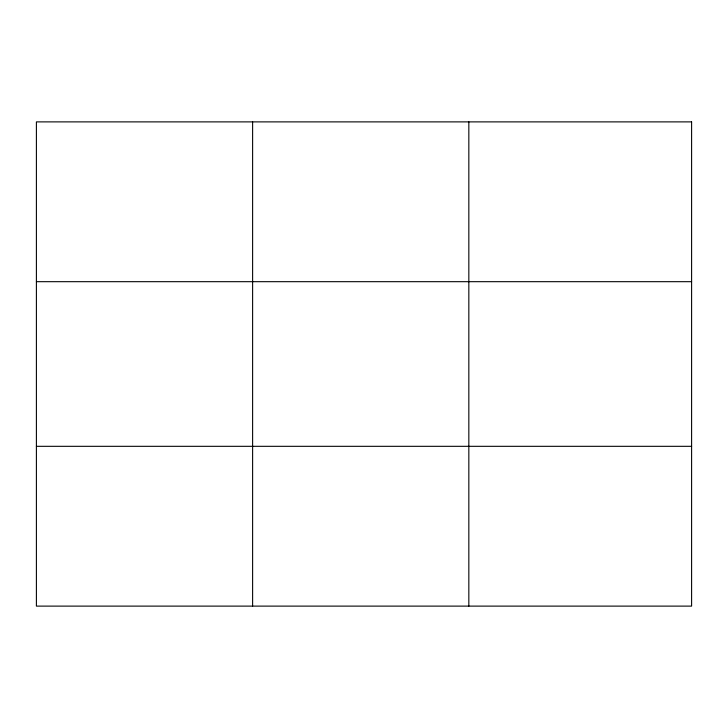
<?xml version="1.0" encoding="UTF-8"?>
<svg xmlns="http://www.w3.org/2000/svg" width="728" height="728" viewBox="0 0 728 728"><rect width="100%" height="100%" fill="white"/><g stroke="black" fill="none" stroke-linecap="round" stroke-linejoin="round"><path stroke-width="1.09" d="M252.616 606.115L252.616 121.885M468.832 606.115L468.832 121.885M36.4 281.681L691.6 281.681M36.4 446.319L691.6 446.319M691.6 121.885L691.6 606.115L36.4 606.115L36.4 121.885L691.6 121.885"/></g></svg>
